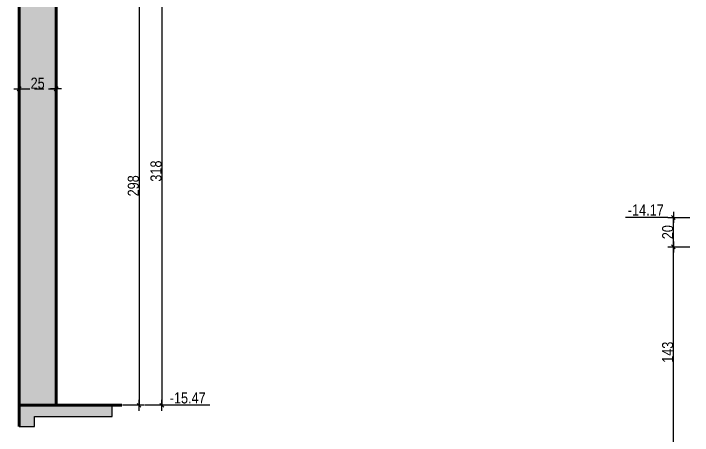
# Model space of a CAD drawing. Header units: millimetres. Extents: x 0 to 23921, y -3644 to 563.
# Drawn here: x 15260 to 16181, y -2788 to -2215 of the extents above; entities that cross this region are included whole.
import ezdxf

# ---------------------------------------------------------------- set-up
doc = ezdxf.new("R2010")
doc.units = ezdxf.units.MM
doc.linetypes.add('CACHEX2', pattern=[19.05, 12.7, -6.35])
for name, color, linetype in [('01_cote_gen', 4, 'Continuous'), ('01_murs_sup', 2, 'CACHEX2'), ('01_poch_BN', 9, 'Continuous'), ('01_texte', 230, 'Continuous'), ('AA_COTES', 2, 'Continuous')]:
    doc.layers.add(name, color=color, linetype=linetype)
doc.layers.add('01_murs_coup', color=5, linetype='Continuous', lineweight=60)
doc.styles.add('ARIAL NA', font='ARIALN.TTF')
doc.styles.add('STYLE2', font='ARIALN.TTF')
doc.dimstyles.new('JB25', dxfattribs={"dimscale": 0.1, "dimtxt": 150, "dimasz": 15, "dimexe": 0.1, "dimexo": 0.1, "dimgap": 0.09, "dimtad": 1, "dimdec": 1, "dimlfac": 0.5, "dimdsep": 46, "dimtxsty": 'STYLE2', "dimblk1": 'BOND_G', "dimblk2": 'BOND_D', "dimsah": 1, "dimcen": 1.5, "dimdle": 0.01, "dimse1": 1, "dimse2": 1, "dimclrd": 4, "dimclre": 2, "dimclrt": 6, "dimazin": 2, "dimtfac": 2.333333, "dimtdec": 1, "dimtix": 1, "dimtmove": 2, "dimatfit": 3, "dimldrblk": 'BOND_G', "dimfxl": 1, "dimtolj": 1, "dimtzin": 0, "dimarcsym": 0})

# ---------------------------------------------------------------- blocks, each defined once
blk = doc.blocks.new('BOND_G')
at = {"layer": 'AA_COTES', "color": 0}
for p, q in [((0, -5), (0, 15)), ((5, 0), (-5, 0)), ((1.77, 1.77), (-1.77, -1.77))]:
    blk.add_line(p, q, dxfattribs=at)
blk = doc.blocks.new('BOND_D')
at = {"layer": 'AA_COTES', "color": 0}
for p, q in [((5, 0), (-5, 0)), ((-1.77, -1.77), (1.77, 1.77)), ((0, 5), (0, -15))]:
    blk.add_line(p, q, dxfattribs=at)
blk = doc.blocks.new('*D3093')
at = {"layer": '01_cote_gen', "color": 4, "lineweight": -2, "transparency": 16777216}
blk.add_line((15430.32, -2152.43), (15430.32, -2745.43), dxfattribs=at)
at = {"layer": 'Defpoints', "color": 0, "transparency": 16777216}
for p in [(15339.23, -2150.93), (15375.4, -2746.93), (15430.32, -2746.93)]:
    blk.add_point(p, dxfattribs=at)
at = {"layer": '01_cote_gen', "color": 4, "lineweight": -2, "transparency": 16777216, "xscale": 1.5, "yscale": 1.5, "zscale": 1.5}
for name, p, rotation in [('BOND_G', (15430.32, -2150.93), 90), ('BOND_D', (15430.32, -2746.93), 270)]:
    blk.add_blockref(name, p, dxfattribs=dict(at, rotation=rotation))
at = {"layer": '01_cote_gen', "color": 6, "transparency": 16777216, "insert": (15422.65, -2448.93), "char_height": 15, "attachment_point": 5, "rotation": 90, "style": 'STYLE2'}
blk.add_mtext('\\A1;298', dxfattribs=at)
blk = doc.blocks.new('*D3094')
at = {"layer": '01_cote_gen', "color": 4, "lineweight": -2, "transparency": 16777216}
blk.add_line((15461.13, -2112.43), (15461.13, -2745.43), dxfattribs=at)
at = {"layer": 'Defpoints', "color": 0, "transparency": 16777216}
for p in [(15355.3, -2110.93), (15355.3, -2746.93), (15461.13, -2746.93)]:
    blk.add_point(p, dxfattribs=at)
at = {"layer": '01_cote_gen', "color": 4, "lineweight": -2, "transparency": 16777216, "xscale": 1.5, "yscale": 1.5, "zscale": 1.5}
for name, p, rotation in [('BOND_G', (15461.13, -2110.93), 90), ('BOND_D', (15461.13, -2746.93), 270)]:
    blk.add_blockref(name, p, dxfattribs=dict(at, rotation=rotation))
at = {"layer": '01_cote_gen', "color": 6, "transparency": 16777216, "insert": (15453.47, -2428.93), "char_height": 15, "attachment_point": 5, "rotation": 90, "style": 'STYLE2'}
blk.add_mtext('\\A1;318', dxfattribs=at)
blk = doc.blocks.new('*D3100')
at = {"layer": '01_murs_sup', "color": 4, "lineweight": -2, "transparency": 16777216}
blk.add_line((15269.27, -2317.36), (15316.27, -2317.36), dxfattribs=at)
at = {"layer": 'Defpoints', "color": 0, "transparency": 16777216}
for p in [(15267.77, -2261.22), (15317.77, -2261.22), (15317.77, -2317.36)]:
    blk.add_point(p, dxfattribs=at)
at = {"layer": '01_murs_sup', "color": 4, "lineweight": -2, "transparency": 16777216, "xscale": 1.5, "yscale": 1.5, "zscale": 1.5, "rotation": 180}
blk.add_blockref('BOND_G', (15267.77, -2317.36), dxfattribs=at)
at = {"layer": '01_murs_sup', "color": 4, "lineweight": -2, "transparency": 16777216, "xscale": 1.5, "yscale": 1.5, "zscale": 1.5}
blk.add_blockref('BOND_D', (15317.77, -2317.36), dxfattribs=at)
at = {"layer": '01_murs_sup', "color": 6, "transparency": 16777216, "insert": (15292.77, -2309.69), "char_height": 15, "attachment_point": 5, "style": 'STYLE2'}
blk.add_mtext('\\A1;25', dxfattribs=at)
blk = doc.blocks.new('*D3096')
at = {"layer": '01_cote_gen', "color": 4, "lineweight": -2, "transparency": 16777216}
blk.add_line((16155.5, -2816.36), (16155.5, -2533.36), dxfattribs=at)
at = {"layer": 'Defpoints', "color": 0, "transparency": 16777216}
for p in [(16155.5, -2531.86), (16239.66, -2531.86), (16259.91, -2817.86)]:
    blk.add_point(p, dxfattribs=at)
at = {"layer": '01_cote_gen', "color": 4, "lineweight": -2, "transparency": 16777216, "xscale": 1.5, "yscale": 1.5, "zscale": 1.5}
for name, p, rotation in [('BOND_D', (16155.5, -2531.86), 90), ('BOND_G', (16155.5, -2817.86), 270)]:
    blk.add_blockref(name, p, dxfattribs=dict(at, rotation=rotation))
at = {"layer": '01_cote_gen', "color": 6, "transparency": 16777216, "insert": (16147.84, -2674.86), "char_height": 15, "attachment_point": 5, "rotation": 90, "style": 'STYLE2'}
blk.add_mtext('\\A1;143', dxfattribs=at)
blk = doc.blocks.new('*D3097')
at = {"layer": '01_cote_gen', "color": 4, "lineweight": -2, "transparency": 16777216}
blk.add_line((16155.5, -2530.36), (16155.5, -2493.36), dxfattribs=at)
at = {"layer": 'Defpoints', "color": 0, "transparency": 16777216}
for p in [(16155.5, -2491.86), (16199.66, -2491.86), (0, -2531.86)]:
    blk.add_point(p, dxfattribs=at)
at = {"layer": '01_cote_gen', "color": 4, "lineweight": -2, "transparency": 16777216, "xscale": 1.5, "yscale": 1.5, "zscale": 1.5}
for name, p, rotation in [('BOND_D', (16155.5, -2491.86), 90), ('BOND_G', (16155.5, -2531.86), 270)]:
    blk.add_blockref(name, p, dxfattribs=dict(at, rotation=rotation))
at = {"layer": '01_cote_gen', "color": 6, "transparency": 16777216, "insert": (16147.84, -2511.86), "char_height": 15, "attachment_point": 5, "rotation": 90, "style": 'STYLE2'}
blk.add_mtext('\\A1;20', dxfattribs=at)

msp = doc.modelspace()

# ---------------------------------------------------------------- hatches: boundary and pattern name
at = {"layer": '01_poch_BN'}
h = msp.add_hatch(color=256, dxfattribs=at)
h.dxf.hatch_style = 1
h.paths.add_polyline_path([(15317.77, -2150.93), (15407.19, -2150.93), (15407.19, -2110.93), (15267.77, -2110.93), (15267.77, -2746.93), (15317.77, -2746.93)])
h.paths.add_polyline_path([(15393.88, -2746.93), (15267.77, -2746.93), (15267.77, -2775.58), (15288.3, -2775.58), (15288.3, -2762.02), (15393.88, -2762.02)])
h.paths.add_polyline_path([(15299.77, -2086.93), (15289.77, -2086.93), (15289.77, -2092.93), (15267.77, -2096.93), (15267.77, -2110.93), (15299.77, -2110.93)])

# ---------------------------------------------------------------- linework, layer by layer
at = {"layer": '01_murs_coup'}
for p, q in [((15267.77, -2110.93), (15267.77, -2775.58)), ((15317.77, -2150.93), (15317.77, -2746.93)), ((15407.19, -2746.93), (15267.77, -2746.93))]:
    msp.add_line(p, q, dxfattribs=at)
at = {"layer": '01_poch_BN'}
for p, q in [((15393.88, -2762.02), (15393.88, -2746.93)), ((15288.3, -2775.58), (15288.3, -2762.02)), ((15288.3, -2762.02), (15393.88, -2762.02)), ((15267.77, -2775.58), (15288.3, -2775.58))]:
    msp.add_line(p, q, dxfattribs=at)
at = {"layer": '01_texte'}
for p, q in [((16148, -2491.86), (16090.31, -2491.86)), ((15526.33, -2746.93), (15468.63, -2746.93))]:
    msp.add_line(p, q, dxfattribs=at)

# ---------------------------------------------------------------- texts
at = {"layer": '01_texte', "style": 'ARIAL NA'}
for s, p in [('-14.17', (16093.72, -2489.24)), ('-15.47', (15472.04, -2744.31))]:
    msp.add_text(s, height=15, dxfattribs=at).set_placement(p)

# ---------------------------------------------------------------- dimensions: what is measured, and where the dimension line sits
at = {"layer": '01_cote_gen'}
for base, p1, p2, picture, middle in [((15461.13, -2746.93), (15355.3, -2110.93), (15355.3, -2746.93), '*D3094', (15453.47, -2428.93)), ((15430.32, -2746.93), (15339.23, -2150.93), (15375.4, -2746.93), '*D3093', (15422.65, -2448.93)), ((16155.5, -2491.86), (0, -2531.86), (16199.66, -2491.86), '*D3097', (16147.84, -2511.86)), ((16155.5, -2531.86), (16259.91, -2817.86), (16239.66, -2531.86), '*D3096', (16147.84, -2674.86))]:
    dim = msp.add_linear_dim(base=base, p1=p1, p2=p2, angle=90, dimstyle='JB25', dxfattribs=at)
    dim.commit()
    dim.dimension.update_dxf_attribs({"geometry": picture, "text_midpoint": middle})
at = {"layer": '01_murs_sup'}
dim = msp.add_linear_dim(base=(15317.77, -2317.36), p1=(15267.77, -2261.22), p2=(15317.77, -2261.22), dimstyle='JB25', dxfattribs=at)
dim.commit()
dim.dimension.update_dxf_attribs({"geometry": '*D3100', "text_midpoint": (15292.77, -2309.69)})

doc.saveas('drawing.dxf')
